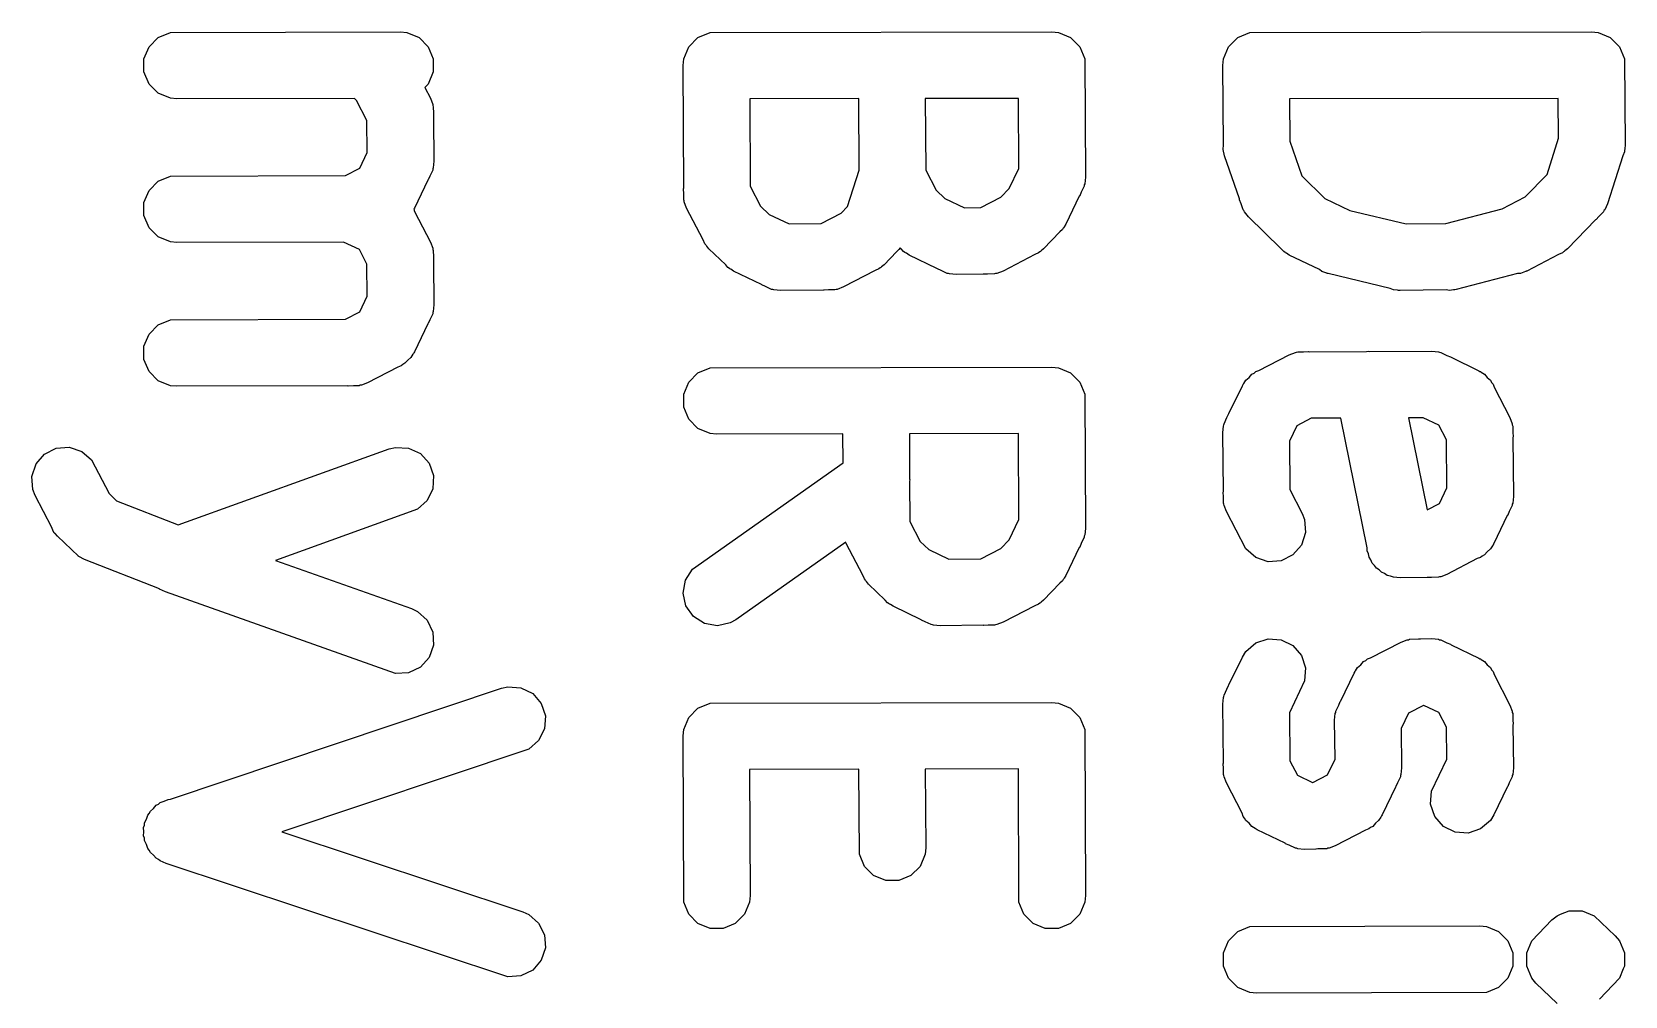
# Model space of a CAD drawing. Extents: x 37 to 347, y -147 to -34.
# Drawn here: x 341.9 to 346.653, y -129.196 to -126.32 of the extents above; entities that cross this region are included whole.
import ezdxf

# ---------------------------------------------------------------- set-up
doc = ezdxf.new("R2010")
doc.units = 0
doc.layers.add('BLACK', color=7, linetype='CONTINUOUS')

msp = doc.modelspace()

# ---------------------------------------------------------------- linework, layer by layer
at = {"layer": 'BLACK', "linetype": 'CONTINUOUS'}
for p, q in [((342.313271, -126.321594), (342.999447, -126.319673)), ((342.999447, -126.319673), (343.018956, -126.321594)), ((343.923215, -126.321594), (344.942724, -126.319673)), ((344.942724, -126.319673), (344.962233, -126.321594)), ((345.533159, -126.321594), (346.552668, -126.319673)), ((346.552668, -126.319673), (346.572177, -126.321594)), ((342.234701, -126.400164), (342.249633, -126.364116)), ((342.249633, -126.364116), (342.277223, -126.336526)), ((342.277223, -126.336526), (342.313271, -126.321594)), ((343.018956, -126.321594), (343.055004, -126.336526)), ((343.055004, -126.336526), (343.082594, -126.364116)), ((343.082594, -126.364116), (343.097526, -126.400164)), ((343.844645, -126.400164), (343.859577, -126.364116)), ((343.859577, -126.364116), (343.887167, -126.336526)), ((343.887167, -126.336526), (343.923215, -126.321594)), ((344.962233, -126.321594), (344.998281, -126.336526)), ((344.998281, -126.336526), (345.025871, -126.364116)), ((345.025871, -126.364116), (345.040803, -126.400164)), ((345.454589, -126.400164), (345.469521, -126.364116)), ((345.469521, -126.364116), (345.497111, -126.336526)), ((345.497111, -126.336526), (345.533159, -126.321594)), ((346.572177, -126.321594), (346.608225, -126.336526)), ((346.608225, -126.336526), (346.635815, -126.364116)), ((346.635815, -126.364116), (346.650747, -126.400164)), ((342.234701, -126.439182), (342.234701, -126.400164)), ((343.097526, -126.400164), (343.097526, -126.439182)), ((343.842724, -126.419673), (343.844645, -126.400164)), ((345.040803, -126.400164), (345.042724, -126.753006)), ((345.452668, -126.419673), (345.454589, -126.400164)), ((346.650747, -126.400164), (346.652668, -126.657768)), ((342.249633, -126.47523), (342.234701, -126.439182)), ((343.097526, -126.439182), (343.082594, -126.47523)), ((343.844477, -126.785213), (343.842724, -126.419673)), ((345.454433, -126.656474), (345.452668, -126.419673)), ((342.277223, -126.50282), (342.249633, -126.47523)), ((342.313271, -126.517752), (342.277223, -126.50282)), ((343.082594, -126.47523), (343.072186, -126.485637)), ((343.072186, -126.485637), (343.08889, -126.517808)), ((342.33278, -126.519673), (342.313271, -126.517752)), ((342.862561, -126.518189), (342.33278, -126.519673)), ((342.868582, -126.52395), (342.862561, -126.518189)), ((342.899699, -126.583881), (342.868582, -126.52395)), ((343.08889, -126.517808), (343.095896, -126.536117)), ((343.095896, -126.536117), (343.09615, -126.5397)), ((343.09615, -126.5397), (343.097526, -126.543021)), ((343.097526, -126.543021), (343.097753, -126.562254)), ((344.367074, -126.518873), (344.041375, -126.519487)), ((344.041375, -126.519487), (344.042622, -126.779565)), ((344.368234, -126.732078), (344.367074, -126.518873)), ((344.843259, -126.517976), (344.565257, -126.518499)), ((344.565257, -126.518499), (344.566419, -126.731919)), ((344.844395, -126.726754), (344.843259, -126.517976)), ((346.453401, -126.517975), (345.651636, -126.519486)), ((345.651636, -126.519486), (345.652579, -126.645926)), ((346.454289, -126.637088), (346.453401, -126.517975)), ((342.900833, -126.679728), (342.899699, -126.583881)), ((343.097753, -126.562254), (343.098662, -126.575037)), ((343.098662, -126.575037), (343.09793, -126.57723)), ((343.09793, -126.57723), (343.099447, -126.705387)), ((345.652579, -126.645926), (345.688274, -126.749108)), ((346.419689, -126.744932), (346.454289, -126.637088)), ((342.878575, -126.725995), (342.900833, -126.679728)), ((345.453453, -126.670276), (345.454433, -126.656474)), ((345.454573, -126.675203), (345.453453, -126.670276)), ((345.454589, -126.677277), (345.454573, -126.675203)), ((345.4556, -126.679718), (345.454589, -126.677277)), ((345.4578, -126.689391), (345.4556, -126.679718)), ((345.502209, -126.817764), (345.4578, -126.689391)), ((346.645823, -126.689163), (346.599917, -126.832248)), ((346.650747, -126.677277), (346.645823, -126.689163)), ((346.651238, -126.672284), (346.650747, -126.677277)), ((346.651883, -126.670276), (346.651238, -126.672284)), ((346.652668, -126.657768), (346.651695, -126.667641)), ((346.651695, -126.667641), (346.651883, -126.670276)), ((342.835581, -126.748318), (342.878575, -126.725995)), ((343.095896, -126.7318), (343.087046, -126.750194)), ((343.09615, -126.728216), (343.095896, -126.7318)), ((343.097526, -126.724896), (343.09615, -126.728216)), ((343.099447, -126.705387), (343.097526, -126.724896)), ((344.333413, -126.840612), (344.368234, -126.732078)), ((344.566419, -126.731919), (344.5974, -126.791588)), ((344.815488, -126.786842), (344.844395, -126.726754)), ((346.354202, -126.812072), (346.419689, -126.744932)), ((342.234701, -126.828735), (342.249633, -126.792687)), ((342.249633, -126.792687), (342.277223, -126.765097)), ((342.277223, -126.765097), (342.313271, -126.750165)), ((342.313271, -126.750165), (342.835581, -126.748318)), ((343.081209, -126.762328), (343.041271, -126.845346)), ((343.082594, -126.760944), (343.081209, -126.762328)), ((343.087046, -126.750194), (343.082594, -126.760944)), ((343.843509, -126.788119), (343.844477, -126.785213)), ((343.844562, -126.802943), (343.843509, -126.788119)), ((344.042622, -126.779565), (344.073588, -126.839205)), ((344.5974, -126.791588), (344.623173, -126.816246)), ((344.79083, -126.812615), (344.815488, -126.786842)), ((345.039173, -126.779419), (345.030323, -126.797813)), ((345.039427, -126.775835), (345.039173, -126.779419)), ((345.040803, -126.772515), (345.039427, -126.775835)), ((345.042724, -126.753006), (345.040803, -126.772515)), ((345.688274, -126.749108), (345.75728, -126.816416)), ((342.234701, -126.867753), (342.234701, -126.828735)), ((343.844645, -126.820134), (343.844562, -126.802943)), ((343.84602, -126.823453), (343.844645, -126.820134)), ((343.846275, -126.827039), (343.84602, -126.823453)), ((343.853282, -126.845347), (343.846275, -126.827039)), ((344.073588, -126.839205), (344.099364, -126.863865)), ((344.31464, -126.860234), (344.333413, -126.840612)), ((344.623173, -126.816246), (344.682223, -126.844654)), ((344.730687, -126.843842), (344.79083, -126.812615)), ((345.024486, -126.809947), (344.984548, -126.892965)), ((345.025871, -126.808563), (345.024486, -126.809947)), ((345.030323, -126.797813), (345.025871, -126.808563)), ((345.502209, -126.820134), (345.502209, -126.817764)), ((345.507181, -126.832137), (345.502209, -126.820134)), ((345.513412, -126.850149), (345.507181, -126.832137)), ((345.75728, -126.816416), (345.83195, -126.852338)), ((346.285595, -126.847693), (346.354202, -126.812072)), ((346.599917, -126.832248), (346.591926, -126.850148)), ((342.249633, -126.903801), (342.234701, -126.867753)), ((343.041271, -126.845346), (343.039376, -126.848356)), ((343.039376, -126.848356), (343.04185, -126.855781)), ((343.04185, -126.855781), (343.08889, -126.946379)), ((343.902622, -126.940376), (343.853282, -126.845347)), ((344.099364, -126.863865), (344.158859, -126.892487)), ((344.254705, -126.891353), (344.31464, -126.860234)), ((344.682223, -126.844654), (344.730687, -126.843842)), ((345.515766, -126.852863), (345.513412, -126.850149)), ((345.517141, -126.856182), (345.515766, -126.852863)), ((345.529577, -126.871336), (345.517141, -126.856182)), ((345.625961, -126.965347), (345.529577, -126.871336)), ((345.83195, -126.852338), (345.999222, -126.892578)), ((346.11803, -126.891172), (346.285595, -126.847693)), ((346.56435, -126.880629), (346.480522, -126.966574)), ((346.566361, -126.879624), (346.56435, -126.880629)), ((346.574626, -126.870094), (346.566361, -126.879624)), ((346.588196, -126.856182), (346.574626, -126.870094)), ((346.58957, -126.852863), (346.588196, -126.856182)), ((346.591926, -126.850148), (346.58957, -126.852863)), ((342.277223, -126.931391), (342.249633, -126.903801)), ((342.313271, -126.946323), (342.277223, -126.931391)), ((344.158859, -126.892487), (344.254705, -126.891353)), ((344.96613, -126.916471), (344.918197, -126.966574)), ((344.974105, -126.909556), (344.96613, -126.916471)), ((344.976716, -126.905406), (344.974105, -126.909556)), ((344.978252, -126.903802), (344.976716, -126.905406)), ((344.979262, -126.901361), (344.978252, -126.903802)), ((344.984548, -126.892965), (344.979262, -126.901361)), ((345.999222, -126.892578), (346.11803, -126.891172)), ((342.33278, -126.948244), (342.313271, -126.946323)), ((342.830157, -126.946485), (342.33278, -126.948244)), ((342.877199, -126.969116), (342.830157, -126.946485)), ((342.899699, -127.012452), (342.877199, -126.969116)), ((343.08889, -126.946379), (343.095896, -126.964688)), ((343.095896, -126.964688), (343.09615, -126.968271)), ((343.09615, -126.968271), (343.097526, -126.971592)), ((343.097526, -126.971592), (343.097753, -126.990825)), ((343.907197, -126.95142), (343.902622, -126.940376)), ((343.910353, -126.955266), (343.907197, -126.95142)), ((343.911345, -126.957176), (343.910353, -126.955266)), ((343.913341, -126.958907), (343.911345, -126.957176)), ((343.919633, -126.966574), (343.913341, -126.958907)), ((343.969735, -127.014507), (343.919633, -126.966574)), ((344.479093, -126.975428), (344.442007, -127.014193)), ((344.480227, -126.974862), (344.479093, -126.975428)), ((344.485964, -126.968246), (344.480227, -126.974862)), ((344.490265, -126.963751), (344.485964, -126.968246)), ((344.493544, -126.966888), (344.490265, -126.963751)), ((344.50046, -126.974863), (344.493544, -126.966888)), ((344.504609, -126.977474), (344.50046, -126.974863)), ((344.506214, -126.97901), (344.504609, -126.977474)), ((344.508654, -126.98002), (344.506214, -126.97901)), ((344.517051, -126.985306), (344.508654, -126.98002)), ((344.891998, -126.983584), (344.796969, -127.032925)), ((344.903043, -126.97901), (344.891998, -126.983584)), ((344.906889, -126.975853), (344.903043, -126.97901)), ((344.908797, -126.974863), (344.906889, -126.975853)), ((344.910526, -126.972868), (344.908797, -126.974863)), ((344.918197, -126.966574), (344.910526, -126.972868)), ((345.634214, -126.974863), (345.625961, -126.965347)), ((345.638452, -126.97753), (345.634214, -126.974863)), ((345.639969, -126.97901), (345.638452, -126.97753)), ((345.642406, -126.980019), (345.639969, -126.97901)), ((345.650805, -126.985306), (345.642406, -126.980019)), ((346.454323, -126.983584), (346.359294, -127.032925)), ((346.465368, -126.97901), (346.454323, -126.983584)), ((346.469214, -126.975853), (346.465368, -126.97901)), ((346.471122, -126.974863), (346.469214, -126.975853)), ((346.472851, -126.972868), (346.471122, -126.974863)), ((346.480522, -126.966574), (346.472851, -126.972868)), ((342.900833, -127.108299), (342.899699, -127.012452)), ((343.097753, -126.990825), (343.098662, -127.003608)), ((343.098662, -127.003608), (343.09793, -127.005801)), ((343.09793, -127.005801), (343.099447, -127.133958)), ((343.976651, -127.022482), (343.969735, -127.014507)), ((343.9808, -127.025093), (343.976651, -127.022482)), ((343.982405, -127.026629), (343.9808, -127.025093)), ((343.984845, -127.027639), (343.982405, -127.026629)), ((343.993242, -127.032925), (343.984845, -127.027639)), ((344.415808, -127.031203), (344.320779, -127.080544)), ((344.426853, -127.026629), (344.415808, -127.031203)), ((344.430699, -127.023472), (344.426853, -127.026629)), ((344.432607, -127.022482), (344.430699, -127.023472)), ((344.434336, -127.020487), (344.432607, -127.022482)), ((344.442007, -127.014193), (344.434336, -127.020487)), ((344.600068, -127.025244), (344.517051, -126.985306)), ((344.601453, -127.026629), (344.600068, -127.025244)), ((344.612202, -127.031081), (344.601453, -127.026629)), ((344.630597, -127.039931), (344.612202, -127.031081)), ((345.741076, -127.028734), (345.650805, -126.985306)), ((345.74805, -127.033901), (345.741076, -127.028734)), ((344.076259, -127.072863), (343.993242, -127.032925)), ((344.077644, -127.074248), (344.076259, -127.072863)), ((344.088393, -127.0787), (344.077644, -127.074248)), ((344.106788, -127.08755), (344.088393, -127.0787)), ((344.63418, -127.040185), (344.630597, -127.039931)), ((344.637501, -127.041561), (344.63418, -127.040185)), ((344.65701, -127.043482), (344.637501, -127.041561)), ((344.738027, -127.042125), (344.65701, -127.043482)), ((344.739741, -127.042697), (344.738027, -127.042125)), ((344.750785, -127.041912), (344.739741, -127.042697)), ((344.771757, -127.041561), (344.750785, -127.041912)), ((344.775077, -127.040185), (344.771757, -127.041561)), ((344.778661, -127.039931), (344.775077, -127.040185)), ((344.796969, -127.032925), (344.778661, -127.039931)), ((345.762684, -127.039129), (345.74805, -127.033901)), ((345.764351, -127.039931), (345.762684, -127.039129)), ((345.765071, -127.039982), (345.764351, -127.039931)), ((345.76651, -127.040496), (345.765071, -127.039982)), ((345.951822, -127.085075), (345.76651, -127.040496)), ((346.33143, -127.04061), (346.148351, -127.088115)), ((346.340986, -127.039931), (346.33143, -127.04061)), ((346.355598, -127.034339), (346.340986, -127.039931)), ((346.357287, -127.033901), (346.355598, -127.034339)), ((346.357867, -127.03347), (346.357287, -127.033901)), ((346.359294, -127.032925), (346.357867, -127.03347)), ((342.878575, -127.154567), (342.900833, -127.108299)), ((344.110371, -127.087804), (344.106788, -127.08755)), ((344.113692, -127.08918), (344.110371, -127.087804)), ((344.133201, -127.091101), (344.113692, -127.08918)), ((344.261357, -127.089584), (344.133201, -127.091101)), ((344.263551, -127.090316), (344.261357, -127.089584)), ((344.276333, -127.089407), (344.263551, -127.090316)), ((344.295567, -127.08918), (344.276333, -127.089407)), ((344.298887, -127.087804), (344.295567, -127.08918)), ((344.302471, -127.08755), (344.298887, -127.087804)), ((344.320779, -127.080544), (344.302471, -127.08755)), ((345.961731, -127.08918), (345.951822, -127.085075)), ((345.97384, -127.090372), (345.961731, -127.08918)), ((345.976379, -127.090983), (345.97384, -127.090372)), ((345.977837, -127.090765), (345.976379, -127.090983)), ((345.98124, -127.091101), (345.977837, -127.090765)), ((346.118813, -127.089473), (345.98124, -127.091101)), ((346.128958, -127.090983), (346.118813, -127.089473)), ((346.140936, -127.089211), (346.128958, -127.090983)), ((346.143606, -127.08918), (346.140936, -127.089211)), ((346.144969, -127.088615), (346.143606, -127.08918)), ((346.148351, -127.088115), (346.144969, -127.088615)), ((342.835581, -127.17689), (342.878575, -127.154567)), ((343.095896, -127.160371), (343.087046, -127.178766)), ((343.09615, -127.156787), (343.095896, -127.160371)), ((343.097526, -127.153467), (343.09615, -127.156787)), ((343.099447, -127.133958), (343.097526, -127.153467)), ((342.234701, -127.257307), (342.249633, -127.221259)), ((342.249633, -127.221259), (342.277223, -127.193669)), ((342.277223, -127.193669), (342.313271, -127.178737)), ((342.313271, -127.178737), (342.835581, -127.17689)), ((343.081209, -127.190899), (343.041271, -127.273918)), ((343.082594, -127.189515), (343.081209, -127.190899)), ((343.087046, -127.178766), (343.082594, -127.189515)), ((342.234701, -127.296325), (342.234701, -127.257307)), ((342.249633, -127.332373), (342.234701, -127.296325)), ((343.001351, -127.316073), (342.991905, -127.319221)), ((343.006394, -127.311698), (343.001351, -127.316073)), ((343.013139, -127.308197), (343.006394, -127.311698)), ((343.021354, -127.298723), (343.013139, -127.308197)), ((343.030828, -127.290508), (343.021354, -127.298723)), ((343.037041, -127.280636), (343.030828, -127.290508)), ((343.038704, -127.27872), (343.037041, -127.280636)), ((343.039216, -127.277181), (343.038704, -127.27872)), ((343.041271, -127.273918), (343.039216, -127.277181)), ((345.560209, -127.329648), (345.650804, -127.282611)), ((345.650804, -127.282611), (345.669113, -127.275605)), ((345.669113, -127.275605), (345.672696, -127.27535)), ((345.672696, -127.27535), (345.676017, -127.273975)), ((345.676017, -127.273975), (345.693208, -127.273892)), ((345.693208, -127.273892), (345.708033, -127.272839)), ((345.708033, -127.272839), (345.710938, -127.273807)), ((345.710938, -127.273807), (345.881213, -127.27299)), ((345.881213, -127.27299), (345.885897, -127.272054)), ((345.885897, -127.272054), (345.890408, -127.272946)), ((345.890408, -127.272946), (346.076478, -127.272054)), ((346.076478, -127.272054), (346.095987, -127.273975)), ((346.095987, -127.273975), (346.099307, -127.27535)), ((346.099307, -127.27535), (346.102891, -127.275605)), ((346.102891, -127.275605), (346.121285, -127.284454)), ((346.121285, -127.284454), (346.132035, -127.288907)), ((346.132035, -127.288907), (346.133419, -127.290291)), ((346.133419, -127.290291), (346.216437, -127.33023)), ((342.277223, -127.359963), (342.249633, -127.332373)), ((342.313271, -127.374895), (342.277223, -127.359963)), ((342.991905, -127.319221), (342.901311, -127.366259)), ((343.844645, -127.400164), (343.859577, -127.364116)), ((343.859577, -127.364116), (343.887167, -127.336526)), ((343.887167, -127.336526), (343.923215, -127.321594)), ((343.923215, -127.321594), (344.942724, -127.319673)), ((344.942724, -127.319673), (344.962233, -127.321594)), ((344.962233, -127.321594), (344.998281, -127.336526)), ((344.998281, -127.336526), (345.025871, -127.364116)), ((345.025871, -127.364116), (345.040803, -127.400164)), ((345.515074, -127.368232), (345.521289, -127.35836)), ((345.521289, -127.35836), (345.530761, -127.350145)), ((345.530761, -127.350145), (345.538976, -127.340673)), ((345.538976, -127.340673), (345.545721, -127.33717)), ((345.545721, -127.33717), (345.550766, -127.332796)), ((345.550766, -127.332796), (345.560209, -127.329648)), ((346.216437, -127.33023), (346.2197, -127.332283)), ((346.2197, -127.332283), (346.221239, -127.332797)), ((346.221239, -127.332797), (346.223155, -127.334459)), ((346.223155, -127.334459), (346.233027, -127.340673)), ((346.233027, -127.340673), (346.24124, -127.350143)), ((346.24124, -127.350143), (346.250716, -127.358361)), ((346.250716, -127.358361), (346.254219, -127.365107)), ((346.254219, -127.365107), (346.258592, -127.37015)), ((342.33278, -127.376816), (342.313271, -127.374895)), ((342.841046, -127.375018), (342.33278, -127.376816)), ((342.844083, -127.376031), (342.841046, -127.375018)), ((342.859228, -127.374954), (342.844083, -127.376031)), ((342.876099, -127.374895), (342.859228, -127.374954)), ((342.879419, -127.373519), (342.876099, -127.374895)), ((342.883003, -127.373265), (342.879419, -127.373519)), ((342.901311, -127.366259), (342.883003, -127.373265)), ((343.844645, -127.439182), (343.844645, -127.400164)), ((345.040803, -127.400164), (345.042724, -127.800625)), ((345.470906, -127.457968), (345.510846, -127.374951)), ((345.510846, -127.374951), (345.512898, -127.371689)), ((345.512898, -127.371689), (345.513412, -127.37015)), ((345.513412, -127.37015), (345.515074, -127.368232)), ((346.258592, -127.37015), (346.261738, -127.379591)), ((346.261738, -127.379591), (346.308778, -127.470189)), ((343.859577, -127.47523), (343.844645, -127.439182)), ((345.465069, -127.4701), (345.469521, -127.459354)), ((345.469521, -127.459354), (345.470906, -127.457968)), ((343.887167, -127.50282), (343.859577, -127.47523)), ((343.923215, -127.517752), (343.887167, -127.50282)), ((345.452668, -127.514911), (345.454589, -127.495402)), ((345.454589, -127.495402), (345.455964, -127.492082)), ((345.455964, -127.492082), (345.456219, -127.488497)), ((345.456219, -127.488497), (345.465069, -127.4701)), ((345.67354, -127.494302), (345.651162, -127.540816)), ((345.716585, -127.471952), (345.67354, -127.494302)), ((345.804233, -127.471532), (345.716585, -127.471952)), ((345.883161, -127.85851), (345.804233, -127.471532)), ((346.050165, -127.470352), (346.006266, -127.470563)), ((346.006266, -127.470563), (346.062204, -127.744821)), ((346.097087, -127.492926), (346.050165, -127.470352)), ((346.119529, -127.53615), (346.097087, -127.492926)), ((346.308778, -127.470189), (346.315784, -127.488498)), ((346.315784, -127.488498), (346.316038, -127.492081)), ((346.316038, -127.492081), (346.317414, -127.495402)), ((346.317414, -127.495402), (346.317582, -127.513802)), ((343.942724, -127.519673), (343.923215, -127.517752)), ((344.319391, -127.518963), (343.942724, -127.519673)), ((344.319805, -127.605278), (344.319391, -127.518963)), ((344.843195, -127.517976), (344.517562, -127.518589)), ((344.517562, -127.518589), (344.518204, -127.652496)), ((344.844425, -127.774312), (344.843195, -127.517976)), ((345.454273, -127.690419), (345.452668, -127.514911)), ((345.651162, -127.540816), (345.652473, -127.684148)), ((346.12084, -127.67948), (346.119529, -127.53615)), ((346.317582, -127.513802), (346.31855, -127.527418)), ((346.31855, -127.527418), (346.317729, -127.529879)), ((346.317729, -127.529879), (346.319335, -127.705387)), ((341.912571, -127.608245), (341.938135, -127.578768)), ((341.938135, -127.578768), (341.973034, -127.561319)), ((341.973034, -127.561319), (342.011954, -127.558553)), ((342.011954, -127.558553), (342.04897, -127.570892)), ((342.04897, -127.570892), (342.078447, -127.596456)), ((342.078447, -127.596456), (342.130313, -127.69635)), ((342.336908, -127.790076), (342.965813, -127.563594)), ((342.965813, -127.563594), (342.984832, -127.558841)), ((342.984832, -127.558841), (343.023802, -127.560779)), ((343.023802, -127.560779), (343.059064, -127.577482)), ((343.059064, -127.577482), (343.08525, -127.606408)), ((341.900232, -127.645261), (341.912571, -127.608245)), ((341.902998, -127.684181), (341.900232, -127.645261)), ((343.08525, -127.606408), (343.098373, -127.643153)), ((343.098373, -127.643153), (343.096436, -127.682123)), ((343.870497, -127.921939), (344.319805, -127.605278)), ((341.910004, -127.702489), (341.902998, -127.684181)), ((342.130313, -127.69635), (342.152891, -127.717951)), ((343.096436, -127.682123), (343.079732, -127.717385)), ((344.518204, -127.652496), (344.518892, -127.6556)), ((344.518892, -127.6556), (344.518237, -127.65931)), ((344.518237, -127.65931), (344.518813, -127.779564)), ((345.453453, -127.692881), (345.454273, -127.690419)), ((345.45442, -127.706497), (345.453453, -127.692881)), ((345.652473, -127.684148), (345.68973, -127.755903)), ((346.098463, -127.725995), (346.12084, -127.67948)), ((341.959344, -127.797518), (341.910004, -127.702489)), ((342.152891, -127.717951), (342.336908, -127.790076)), ((343.050807, -127.743572), (342.627323, -127.896077)), ((343.079732, -127.717385), (343.050807, -127.743572)), ((345.454589, -127.724896), (345.45442, -127.706497)), ((345.455964, -127.728215), (345.454589, -127.724896)), ((345.456219, -127.731801), (345.455964, -127.728215)), ((345.463226, -127.750109), (345.456219, -127.731801)), ((346.062204, -127.744821), (346.098463, -127.725995)), ((346.315784, -127.7318), (346.306934, -127.750194)), ((346.316038, -127.728216), (346.315784, -127.7318)), ((346.317414, -127.724896), (346.316038, -127.728216)), ((346.319335, -127.705387), (346.317414, -127.724896)), ((344.518813, -127.779564), (344.549781, -127.839207)), ((344.815488, -127.834461), (344.844425, -127.774312)), ((345.521289, -127.861938), (345.463226, -127.750109)), ((345.68973, -127.755903), (345.696737, -127.774212)), ((345.696737, -127.774212), (345.699503, -127.813132)), ((346.301097, -127.762328), (346.261159, -127.845346)), ((346.302482, -127.760944), (346.301097, -127.762328)), ((346.306934, -127.750194), (346.302482, -127.760944)), ((341.963919, -127.808563), (341.959344, -127.797518)), ((341.967075, -127.812409), (341.963919, -127.808563)), ((341.968066, -127.814317), (341.967075, -127.812409)), ((341.97006, -127.816046), (341.968066, -127.814317)), ((341.976355, -127.823717), (341.97006, -127.816046)), ((342.039127, -127.883772), (341.976355, -127.823717)), ((344.549781, -127.839207), (344.575554, -127.863865)), ((344.79083, -127.860234), (344.815488, -127.834461)), ((345.039173, -127.827038), (345.030323, -127.845432)), ((345.039427, -127.823454), (345.039173, -127.827038)), ((345.040803, -127.820134), (345.039427, -127.823454)), ((345.042724, -127.800625), (345.040803, -127.820134)), ((345.699503, -127.813132), (345.687165, -127.850148)), ((342.039701, -127.884009), (342.039127, -127.883772)), ((342.040146, -127.884444), (342.039701, -127.884009)), ((342.057546, -127.893473), (342.040146, -127.884444)), ((344.328123, -127.841821), (344.00007, -128.073024)), ((344.329472, -127.845346), (344.328123, -127.841821)), ((344.378812, -127.940375), (344.329472, -127.845346)), ((344.575554, -127.863865), (344.635049, -127.892487)), ((344.730895, -127.891353), (344.79083, -127.860234)), ((345.024486, -127.857566), (344.984548, -127.940584)), ((345.025871, -127.856182), (345.024486, -127.857566)), ((345.030323, -127.845432), (345.025871, -127.856182)), ((345.550766, -127.887502), (345.521289, -127.861938)), ((345.587782, -127.89984), (345.550766, -127.887502)), ((345.6616, -127.879625), (345.626702, -127.897074)), ((345.687165, -127.850148), (345.6616, -127.879625)), ((345.883161, -127.867753), (345.883161, -127.85851)), ((345.886874, -127.876718), (345.883161, -127.867753)), ((345.888892, -127.886609), (345.886874, -127.876718)), ((345.894343, -127.894749), (345.888892, -127.886609)), ((346.221239, -127.887501), (346.211793, -127.890649)), ((346.226283, -127.883126), (346.221239, -127.887501)), ((346.233027, -127.879625), (346.226283, -127.883126)), ((346.24124, -127.870154), (346.233027, -127.879625)), ((346.250716, -127.861937), (346.24124, -127.870154)), ((346.25693, -127.852063), (346.250716, -127.861937)), ((346.258592, -127.850148), (346.25693, -127.852063)), ((346.259104, -127.848609), (346.258592, -127.850148)), ((346.261159, -127.845346), (346.259104, -127.848609)), ((342.280547, -127.980877), (342.057546, -127.893473)), ((342.627323, -127.896077), (343.03308, -128.039784)), ((343.849528, -127.954844), (343.870497, -127.921939)), ((344.635049, -127.892487), (344.730895, -127.891353)), ((345.626702, -127.897074), (345.587782, -127.89984)), ((345.898093, -127.903801), (345.894343, -127.894749)), ((345.905094, -127.910802), (345.898093, -127.903801)), ((345.910603, -127.919028), (345.905094, -127.910802)), ((345.918754, -127.924462), (345.910603, -127.919028)), ((345.925683, -127.931391), (345.918754, -127.924462)), ((345.93483, -127.93518), (345.925683, -127.931391)), ((345.943068, -127.940672), (345.93483, -127.93518)), ((346.211793, -127.890649), (346.121199, -127.937687)), ((342.28142, -127.981667), (342.280547, -127.980877)), ((342.299146, -127.990037), (342.28142, -127.981667)), ((343.842747, -127.993269), (343.849528, -127.954844)), ((344.383387, -127.95142), (344.378812, -127.940375)), ((344.386543, -127.955266), (344.383387, -127.95142)), ((344.387534, -127.957174), (344.386543, -127.955266)), ((344.389528, -127.958903), (344.387534, -127.957174)), ((344.395823, -127.966574), (344.389528, -127.958903)), ((344.445925, -128.014507), (344.395823, -127.966574)), ((344.96613, -127.96409), (344.918197, -128.014193)), ((344.974105, -127.957175), (344.96613, -127.96409)), ((344.976716, -127.953025), (344.974105, -127.957175)), ((344.978252, -127.951421), (344.976716, -127.953025)), ((344.979262, -127.94898), (344.978252, -127.951421)), ((344.984548, -127.940584), (344.979262, -127.94898)), ((345.952678, -127.942573), (345.943068, -127.940672)), ((345.961731, -127.946323), (345.952678, -127.942573)), ((345.98124, -127.948244), (345.961731, -127.946323)), ((345.981336, -127.948242), (345.98124, -127.948244)), ((345.981345, -127.948244), (345.981336, -127.948242)), ((345.981354, -127.948242), (345.981345, -127.948244)), ((346.062257, -127.946887), (345.981354, -127.948242)), ((346.063971, -127.947459), (346.062257, -127.946887)), ((346.075015, -127.946674), (346.063971, -127.947459)), ((346.095987, -127.946323), (346.075015, -127.946674)), ((346.099307, -127.944947), (346.095987, -127.946323)), ((346.102891, -127.944693), (346.099307, -127.944947)), ((346.121199, -127.937687), (346.102891, -127.944693)), ((342.984832, -128.232885), (342.299146, -127.990037)), ((343.851187, -128.031363), (343.842747, -127.993269)), ((344.452841, -128.022482), (344.445925, -128.014507)), ((344.45699, -128.025093), (344.452841, -128.022482)), ((344.458595, -128.026629), (344.45699, -128.025093)), ((344.461035, -128.027639), (344.458595, -128.026629)), ((344.469432, -128.032925), (344.461035, -128.027639)), ((344.903043, -128.026629), (344.891998, -128.031203)), ((344.906889, -128.023472), (344.903043, -128.026629)), ((344.908797, -128.022482), (344.906889, -128.023472)), ((344.910526, -128.020487), (344.908797, -128.022482)), ((344.918197, -128.014193), (344.910526, -128.020487)), ((343.03308, -128.039784), (343.050807, -128.048154)), ((343.050807, -128.048154), (343.079732, -128.074341)), ((343.079732, -128.074341), (343.096436, -128.109603)), ((343.873562, -128.063328), (343.851187, -128.031363)), ((343.906467, -128.084297), (343.873562, -128.063328)), ((344.00007, -128.073024), (343.982986, -128.082638)), ((344.552449, -128.072863), (344.469432, -128.032925)), ((344.553834, -128.074248), (344.552449, -128.072863)), ((344.564583, -128.0787), (344.553834, -128.074248)), ((344.891998, -128.031203), (344.796969, -128.080544)), ((343.096436, -128.109603), (343.098373, -128.148573)), ((343.944892, -128.091078), (343.906467, -128.084297)), ((343.982986, -128.082638), (343.944892, -128.091078)), ((344.582978, -128.08755), (344.564583, -128.0787)), ((344.586561, -128.087804), (344.582978, -128.08755)), ((344.589882, -128.08918), (344.586561, -128.087804)), ((344.609391, -128.091101), (344.589882, -128.08918)), ((344.737547, -128.089584), (344.609391, -128.091101)), ((344.739741, -128.090316), (344.737547, -128.089584)), ((344.752523, -128.089407), (344.739741, -128.090316)), ((344.771757, -128.08918), (344.752523, -128.089407)), ((344.775077, -128.087804), (344.771757, -128.08918)), ((344.778661, -128.08755), (344.775077, -128.087804)), ((344.796969, -128.080544), (344.778661, -128.08755)), ((343.098373, -128.148573), (343.08525, -128.185318)), ((345.510846, -128.184475), (345.521289, -128.167884)), ((345.521289, -128.167884), (345.550766, -128.14232)), ((345.550766, -128.14232), (345.587782, -128.129982)), ((345.587782, -128.129982), (345.626702, -128.132748)), ((345.626702, -128.132748), (345.6616, -128.150197)), ((345.6616, -128.150197), (345.687165, -128.179674)), ((345.893539, -128.186793), (345.984137, -128.139754)), ((345.984137, -128.139754), (346.002446, -128.132748)), ((346.002446, -128.132748), (346.006029, -128.132493)), ((346.006029, -128.132493), (346.00935, -128.131118)), ((346.00935, -128.131118), (346.036188, -128.130349)), ((346.036188, -128.130349), (346.041366, -128.129982)), ((346.041366, -128.129982), (346.041973, -128.130184)), ((346.041973, -128.130184), (346.076478, -128.129197)), ((346.076478, -128.129197), (346.095987, -128.131118)), ((346.095987, -128.131118), (346.099307, -128.132493)), ((346.099307, -128.132493), (346.102891, -128.132748)), ((346.102891, -128.132748), (346.121285, -128.141597)), ((346.121285, -128.141597), (346.132035, -128.14605)), ((346.132035, -128.14605), (346.133419, -128.147434)), ((346.133419, -128.147434), (346.216437, -128.187373)), ((343.059064, -128.214244), (343.023802, -128.230947)), ((343.08525, -128.185318), (343.059064, -128.214244)), ((345.470906, -128.267492), (345.510846, -128.184475)), ((345.687165, -128.179674), (345.699503, -128.21669)), ((345.699503, -128.21669), (345.696737, -128.25561)), ((345.848407, -128.225376), (345.854621, -128.215505)), ((345.854621, -128.215505), (345.864091, -128.207291)), ((345.864091, -128.207291), (345.872309, -128.197816)), ((345.872309, -128.197816), (345.879055, -128.194312)), ((345.879055, -128.194312), (345.884098, -128.18994)), ((345.884098, -128.18994), (345.893539, -128.186793)), ((346.216437, -128.187373), (346.2197, -128.189426)), ((346.2197, -128.189426), (346.221239, -128.18994)), ((346.221239, -128.18994), (346.223155, -128.191602)), ((346.223155, -128.191602), (346.233027, -128.197816)), ((346.233027, -128.197816), (346.24124, -128.207286)), ((346.24124, -128.207286), (346.250716, -128.215504)), ((346.250716, -128.215504), (346.254219, -128.22225)), ((343.023802, -128.230947), (342.984832, -128.232885)), ((345.469521, -128.268878), (345.470906, -128.267492)), ((345.696737, -128.25561), (345.651162, -128.35034)), ((345.804239, -128.315112), (345.844178, -128.232095)), ((345.844178, -128.232095), (345.846231, -128.228831)), ((345.846231, -128.228831), (345.846745, -128.227293)), ((345.846745, -128.227293), (345.848407, -128.225376)), ((346.254219, -128.22225), (346.258592, -128.227293)), ((346.258592, -128.227293), (346.261738, -128.236734)), ((346.261738, -128.236734), (346.308778, -128.327332)), ((342.313264, -128.608447), (343.301157, -128.277186)), ((343.301157, -128.277186), (343.320272, -128.272839)), ((343.320272, -128.272839), (343.359192, -128.275605)), ((343.359192, -128.275605), (343.394091, -128.293055)), ((343.394091, -128.293055), (343.419656, -128.322531)), ((345.452668, -128.324435), (345.454589, -128.304926)), ((345.454589, -128.304926), (345.455964, -128.301606)), ((345.455964, -128.301606), (345.456219, -128.298021)), ((345.456219, -128.298021), (345.465069, -128.279624)), ((345.465069, -128.279624), (345.469521, -128.268878)), ((345.802855, -128.316497), (345.804239, -128.315112)), ((343.419656, -128.322531), (343.431995, -128.359547)), ((343.431995, -128.359547), (343.429228, -128.398467)), ((343.859577, -128.364116), (343.887167, -128.336526)), ((343.887167, -128.336526), (343.923215, -128.321594)), ((343.923215, -128.321594), (344.942724, -128.319673)), ((344.942724, -128.319673), (344.962233, -128.321594)), ((344.962233, -128.321594), (344.998281, -128.336526)), ((344.998281, -128.336526), (345.025871, -128.364116)), ((345.454273, -128.499943), (345.452668, -128.324435)), ((345.651162, -128.35034), (345.652473, -128.493672)), ((345.786002, -128.372054), (345.787923, -128.352545)), ((345.787923, -128.352545), (345.789298, -128.349224)), ((345.789298, -128.349224), (345.789553, -128.345641)), ((345.789553, -128.345641), (345.798402, -128.327246)), ((345.798402, -128.327246), (345.802855, -128.316497)), ((346.006874, -128.351444), (345.984615, -128.397712)), ((346.05094, -128.328565), (346.006874, -128.351444)), ((346.052306, -128.328526), (346.05094, -128.328565)), ((346.097087, -128.350069), (346.052306, -128.328526)), ((346.119587, -128.393405), (346.097087, -128.350069)), ((346.308778, -128.327332), (346.315784, -128.345641)), ((346.315784, -128.345641), (346.316038, -128.349224)), ((346.316038, -128.349224), (346.317414, -128.352545)), ((346.317414, -128.352545), (346.317641, -128.371778)), ((343.429228, -128.398467), (343.411779, -128.433366)), ((343.842724, -128.419673), (343.844645, -128.400164)), ((343.844645, -128.400164), (343.859577, -128.364116)), ((345.025871, -128.364116), (345.040803, -128.400164)), ((345.040803, -128.400164), (345.042724, -128.895863)), ((345.787388, -128.489252), (345.786002, -128.372054)), ((345.984615, -128.397712), (345.986002, -128.514911)), ((346.120721, -128.489252), (346.119587, -128.393405)), ((346.317641, -128.371778), (346.31855, -128.384561)), ((346.31855, -128.384561), (346.317818, -128.386754)), ((346.317818, -128.386754), (346.319335, -128.514911)), ((343.411779, -128.433366), (343.382303, -128.458931)), ((343.844645, -128.915372), (343.842724, -128.419673)), ((343.382303, -128.458931), (342.646025, -128.70582)), ((345.453453, -128.502405), (345.454273, -128.499943)), ((345.45442, -128.516021), (345.453453, -128.502405)), ((345.652473, -128.493672), (345.674915, -128.536895)), ((345.76513, -128.535519), (345.787388, -128.489252)), ((346.075267, -128.583736), (346.120721, -128.489252)), ((344.367074, -128.518873), (344.041265, -128.519487)), ((344.041265, -128.519487), (344.042724, -128.895863)), ((344.368455, -128.772515), (344.367074, -128.518873)), ((344.843104, -128.517976), (344.565257, -128.518499)), ((344.565257, -128.518499), (344.566534, -128.753006)), ((344.844645, -128.915372), (344.843104, -128.517976)), ((345.454589, -128.53442), (345.45442, -128.516021)), ((345.455964, -128.537739), (345.454589, -128.53442)), ((345.456219, -128.541325), (345.455964, -128.537739)), ((345.463226, -128.559633), (345.456219, -128.541325)), ((345.674915, -128.536895), (345.719697, -128.558438)), ((345.721062, -128.558399), (345.76513, -128.535519)), ((345.982451, -128.541324), (345.973601, -128.559718)), ((345.982705, -128.53774), (345.982451, -128.541324)), ((345.984081, -128.53442), (345.982705, -128.53774)), ((345.986002, -128.514911), (345.984081, -128.53442)), ((346.315784, -128.541324), (346.306934, -128.559718)), ((346.316038, -128.53774), (346.315784, -128.541324)), ((346.317414, -128.53442), (346.316038, -128.53774)), ((346.319335, -128.514911), (346.317414, -128.53442)), ((345.510263, -128.650227), (345.463226, -128.559633)), ((345.719697, -128.558438), (345.721062, -128.558399)), ((345.967764, -128.571852), (345.927826, -128.65487)), ((345.969149, -128.570468), (345.967764, -128.571852)), ((345.973601, -128.559718), (345.969149, -128.570468)), ((346.072501, -128.622656), (346.075267, -128.583736)), ((346.301097, -128.571852), (346.261159, -128.65487)), ((346.302482, -128.570468), (346.301097, -128.571852)), ((346.306934, -128.559718), (346.302482, -128.570468)), ((342.250586, -128.650464), (342.253781, -128.644075)), ((342.253781, -128.644075), (342.263252, -128.635859)), ((342.263252, -128.635859), (342.271468, -128.626388)), ((342.271468, -128.626388), (342.277857, -128.623193)), ((342.277857, -128.623193), (342.283257, -128.61851)), ((342.283257, -128.61851), (342.295299, -128.614471)), ((342.295299, -128.614471), (342.306367, -128.608938)), ((342.306367, -128.608938), (342.313264, -128.608447)), ((346.08484, -128.659672), (346.072501, -128.622656)), ((342.233565, -128.69288), (342.235824, -128.686101)), ((342.234453, -128.705387), (342.233565, -128.69288)), ((342.235824, -128.686101), (342.236331, -128.678974)), ((342.236331, -128.678974), (342.241937, -128.667761)), ((342.241937, -128.667761), (342.245903, -128.655864)), ((342.245903, -128.655864), (342.250586, -128.650464)), ((345.513412, -128.659672), (345.510263, -128.650227)), ((345.517786, -128.664715), (345.513412, -128.659672)), ((345.521289, -128.671462), (345.517786, -128.664715)), ((345.530761, -128.679676), (345.521289, -128.671462)), ((345.538976, -128.689149), (345.530761, -128.679676)), ((345.548848, -128.695363), (345.538976, -128.689149)), ((345.550766, -128.697026), (345.548848, -128.695363)), ((345.89295, -128.69265), (345.887906, -128.697025)), ((345.899694, -128.689149), (345.89295, -128.69265)), ((345.907907, -128.679678), (345.899694, -128.689149)), ((345.917383, -128.671461), (345.907907, -128.679678)), ((345.923597, -128.661587), (345.917383, -128.671461)), ((345.925259, -128.659672), (345.923597, -128.661587)), ((345.925771, -128.658133), (345.925259, -128.659672)), ((345.927826, -128.65487), (345.925771, -128.658133)), ((346.110404, -128.689149), (346.08484, -128.659672)), ((346.145303, -128.706598), (346.110404, -128.689149)), ((346.250716, -128.671461), (346.221239, -128.697025)), ((346.261159, -128.65487), (346.250716, -128.671461)), ((342.233565, -128.717894), (342.234453, -128.705387)), ((342.235824, -128.724672), (342.233565, -128.717894)), ((342.236331, -128.7318), (342.235824, -128.724672)), ((342.241937, -128.743012), (342.236331, -128.7318)), ((342.245903, -128.75491), (342.241937, -128.743012)), ((342.646025, -128.70582), (343.364402, -128.943852)), ((345.552305, -128.697539), (345.550766, -128.697026)), ((345.555567, -128.699592), (345.552305, -128.697539)), ((345.638584, -128.73953), (345.555567, -128.699592)), ((345.639969, -128.740915), (345.638584, -128.73953)), ((345.650718, -128.745367), (345.639969, -128.740915)), ((345.87846, -128.700173), (345.787866, -128.747211)), ((345.887906, -128.697025), (345.87846, -128.700173)), ((346.184223, -128.709364), (346.145303, -128.706598)), ((346.221239, -128.697025), (346.184223, -128.709364)), ((342.250586, -128.760309), (342.245903, -128.75491)), ((342.253781, -128.766699), (342.250586, -128.760309)), ((342.263252, -128.774914), (342.253781, -128.766699)), ((342.271468, -128.784386), (342.263252, -128.774914)), ((342.277857, -128.78758), (342.271468, -128.784386)), ((342.283257, -128.792264), (342.277857, -128.78758)), ((344.383387, -128.808563), (344.368455, -128.772515)), ((344.564613, -128.772515), (344.549681, -128.808563)), ((344.566534, -128.753006), (344.564613, -128.772515)), ((345.669113, -128.754217), (345.650718, -128.745367)), ((345.672696, -128.754471), (345.669113, -128.754217)), ((345.676017, -128.755847), (345.672696, -128.754471)), ((345.695526, -128.757768), (345.676017, -128.755847)), ((345.73003, -128.75678), (345.695526, -128.757768)), ((345.730638, -128.756983), (345.73003, -128.75678)), ((345.735815, -128.756615), (345.730638, -128.756983)), ((345.762654, -128.755847), (345.735815, -128.756615)), ((345.765974, -128.754471), (345.762654, -128.755847)), ((345.769558, -128.754217), (345.765974, -128.754471)), ((345.787866, -128.747211), (345.769558, -128.754217)), ((342.301157, -128.800255), (342.283257, -128.792264)), ((343.320272, -129.137935), (342.301157, -128.800255)), ((344.410977, -128.836153), (344.383387, -128.808563)), ((344.447025, -128.851085), (344.410977, -128.836153)), ((344.522091, -128.836153), (344.486043, -128.851085)), ((344.549681, -128.808563), (344.522091, -128.836153)), ((344.486043, -128.851085), (344.447025, -128.851085)), ((343.859577, -128.95142), (343.844645, -128.915372)), ((344.040803, -128.915372), (344.025871, -128.95142)), ((344.042724, -128.895863), (344.040803, -128.915372)), ((344.859577, -128.95142), (344.844645, -128.915372)), ((345.040803, -128.915372), (345.025871, -128.95142)), ((345.042724, -128.895863), (345.040803, -128.915372)), ((343.364402, -128.943852), (343.382303, -128.951843)), ((343.382303, -128.951843), (343.411779, -128.977408)), ((343.411779, -128.977408), (343.429228, -129.012307)), ((343.887167, -128.97901), (343.859577, -128.95142)), ((343.923215, -128.993942), (343.887167, -128.97901)), ((343.998281, -128.97901), (343.962233, -128.993942)), ((344.025871, -128.95142), (343.998281, -128.97901)), ((344.887167, -128.97901), (344.859577, -128.95142)), ((344.923215, -128.993942), (344.887167, -128.97901)), ((344.998281, -128.97901), (344.962233, -128.993942)), ((345.025871, -128.95142), (344.998281, -128.97901)), ((346.374284, -129.030782), (346.434338, -128.968011)), ((346.434338, -128.968011), (346.449491, -128.955574)), ((346.449491, -128.955574), (346.460049, -128.9512)), ((346.460049, -128.9512), (346.48554, -128.940642)), ((346.48554, -128.940642), (346.524558, -128.940642)), ((346.524558, -128.940642), (346.560606, -128.955574)), ((346.560606, -128.955574), (346.623378, -129.015629)), ((343.429228, -129.012307), (343.431995, -129.051227)), ((343.962233, -128.993942), (343.923215, -128.993942)), ((344.962233, -128.993942), (344.923215, -128.993942)), ((345.469521, -129.030783), (345.497111, -129.003193)), ((345.497111, -129.003193), (345.533159, -128.988261)), ((345.533159, -128.988261), (346.219335, -128.98634)), ((346.219335, -128.98634), (346.238844, -128.988261)), ((346.238844, -128.988261), (346.274892, -129.003193)), ((346.274892, -129.003193), (346.302482, -129.030783)), ((346.623378, -129.015629), (346.635815, -129.030782)), ((343.431995, -129.051227), (343.419656, -129.088243)), ((345.454589, -129.066831), (345.469521, -129.030783)), ((345.454589, -129.105849), (345.454589, -129.066831)), ((346.302482, -129.030783), (346.317414, -129.066831)), ((346.317414, -129.066831), (346.317414, -129.105849)), ((346.359351, -129.066831), (346.374283, -129.030783)), ((346.359351, -129.105849), (346.359351, -129.066831)), ((346.374283, -129.030783), (346.374284, -129.030782)), ((346.635815, -129.030782), (346.635815, -129.030783)), ((346.635815, -129.030783), (346.650747, -129.066831)), ((346.650747, -129.066831), (346.650747, -129.105849)), ((343.394091, -129.117719), (343.359192, -129.135169)), ((343.419656, -129.088243), (343.394091, -129.117719)), ((345.469521, -129.141897), (345.454589, -129.105849)), ((346.317414, -129.105849), (346.302482, -129.141897)), ((346.374283, -129.141897), (346.359351, -129.105849)), ((346.647184, -129.11445), (346.635815, -129.141898)), ((346.650747, -129.105849), (346.647184, -129.11445)), ((343.359192, -129.135169), (343.320272, -129.137935)), ((345.497111, -129.169487), (345.469521, -129.141897)), ((345.533159, -129.184419), (345.497111, -129.169487)), ((346.274892, -129.169487), (346.238844, -129.184419)), ((346.302482, -129.141897), (346.274892, -129.169487)), ((346.386719, -129.157051), (346.374283, -129.141897)), ((346.449491, -129.217106), (346.386719, -129.157051)), ((346.635815, -129.141898), (346.57576, -129.20467)), ((345.552668, -129.18634), (345.533159, -129.184419)), ((346.238844, -129.184419), (345.552668, -129.18634))]:
    msp.add_line(p, q, dxfattribs=at)

doc.saveas('drawing.dxf')
